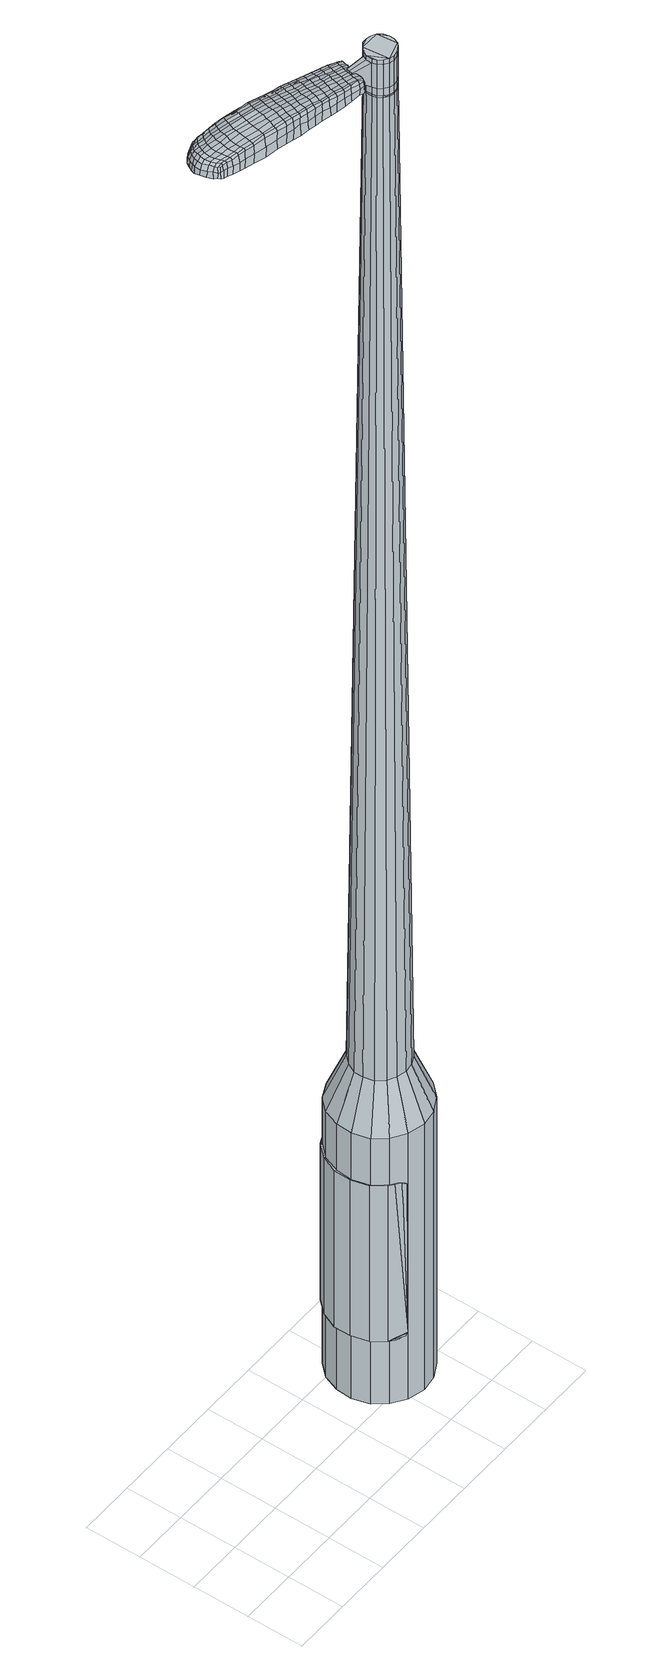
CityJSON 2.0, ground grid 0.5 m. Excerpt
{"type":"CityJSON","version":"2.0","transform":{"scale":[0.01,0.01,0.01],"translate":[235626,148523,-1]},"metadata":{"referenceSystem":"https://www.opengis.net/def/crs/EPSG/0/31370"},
"CityObjects":{
"object1":{"type":"GenericCityObject","attributes":{"cluster":132,"mean_distance_to_centroid":0.0875,"new_centroid_x":235628.17,"new_centroid_y":148523.78,"mean_distance_to_camera":6.39,"H1":-10.41,"H2":-4.38,"Z_final":111.27,"cluster2":-1,"proj_x":235629.1,"proj_y":148519.74,"id_line":62572,"bearing_l":77.05,"distance":4.15,"orientation":"left","G_obj":167.05},"geometry":[{"type":"MultiSurface","lod":"2","boundaries":[[[0,1,2,3]],[[1,4,5,2]],[[4,6,7,5]],[[6,8,9,7]],[[8,10,11,9]],[[10,12,13,11]],[[12,14,15,13]],[[14,16,17,15]],[[16,18,19,17]],[[18,20,21,19]],[[20,22,23,21]],[[22,24,25,23]],[[24,26,27,25]],[[26,28,29,27]],[[28,30,31,29]],[[30,32,33,31]],[[32,34,35,33]],[[34,0,3,35]],[[36,37,38,39]],[[38,40,41,42]],[[41,43,42]],[[42,44,45,46]],[[45,47,46]],[[46,48,49,50]],[[49,51,50]],[[42,46,50,38]],[[50,52,39,38]],[[53,36,39]],[[2,5,7,35]],[[7,9,11,15]],[[11,13,15]],[[15,17,19,23]],[[19,21,23]],[[23,25,27,31]],[[27,29,31]],[[15,23,31,7]],[[31,33,35,7]],[[3,2,35]],[[1,0,54,55]],[[0,34,56,54]],[[34,32,57,56]],[[32,30,58,57]],[[30,28,59,58]],[[28,26,60,59]],[[26,24,61,60]],[[24,22,62,61]],[[22,20,63,62]],[[20,18,64,63]],[[18,16,65,64]],[[16,14,66,65]],[[14,12,67,66]],[[12,10,68,67]],[[10,8,69,68]],[[8,6,70,69]],[[6,4,71,70]],[[4,1,55,71]],[[55,54,72,73]],[[54,56,74,72]],[[56,57,75,74]],[[57,58,76,75]],[[58,59,77,76]],[[59,60,78,77]],[[60,61,79,78]],[[61,62,80,79]],[[62,63,81,80]],[[63,64,82,81]],[[64,65,83,82]],[[65,66,84,83]],[[66,67,85,84]],[[67,68,86,85]],[[68,69,87,86]],[[69,70,88,87]],[[70,71,89,88]],[[71,55,73,89]],[[72,90,91,73]],[[74,92,90,72]],[[75,93,92,74]],[[76,94,93,75]],[[95,96,94,76]],[[97,98,96,95]],[[79,99,98,97]],[[80,100,99,79]],[[101,102,100,80]],[[103,104,102,101]],[[83,105,104,103]],[[106,107,105,83]],[[108,109,107,106]],[[86,110,109,108]],[[87,111,110,86]],[[112,113,111,87]],[[89,114,113,112]],[[73,91,114,89]],[[115,116,117,118]],[[119,115,118,120]],[[121,119,120,122]],[[123,121,122,124]],[[125,123,124,126]],[[127,125,126,128]],[[129,127,128,130]],[[131,129,130,132]],[[133,131,132,134]],[[135,133,134,136]],[[137,135,136,138]],[[139,137,138,140]],[[141,139,140,142]],[[143,141,142,144]],[[145,143,144,146]],[[147,145,146,148]],[[77,95,76]],[[77,78,97,95]],[[78,79,97]],[[81,101,80]],[[81,82,103,101]],[[82,83,103]],[[84,106,83]],[[84,85,108,106]],[[85,86,108]],[[88,112,87]],[[88,89,112]],[[149,113,114]],[[149,111,113]],[[150,109,110]],[[150,151,107,109]],[[151,105,107]],[[152,104,105]],[[152,153,102,104]],[[153,100,102]],[[154,98,99]],[[154,155,96,98]],[[155,94,96]],[[39,52,147,156]],[[91,90,157,148]],[[53,39,156,116]],[[90,92,117,157]],[[36,53,116,115]],[[92,93,118,117]],[[37,36,115,119]],[[93,94,120,118]],[[38,37,119,121]],[[94,155,122,120]],[[40,38,121,123]],[[155,154,124,122]],[[41,40,123,125]],[[154,99,126,124]],[[43,41,125,127]],[[99,100,128,126]],[[42,43,127,129]],[[100,153,130,128]],[[44,42,129,131]],[[153,152,132,130]],[[45,44,131,133]],[[152,105,134,132]],[[47,45,133,135]],[[105,151,136,134]],[[46,47,135,137]],[[151,150,138,136]],[[48,46,137,139]],[[150,110,140,138]],[[49,48,139,141]],[[110,111,142,140]],[[51,49,141,143]],[[111,149,144,142]],[[50,51,143,145]],[[149,114,146,144]],[[52,50,145,147]],[[114,91,148,146]],[[147,148,158,159]],[[148,157,160,158]],[[157,117,161,160]],[[117,116,162,161]],[[116,156,163,162]],[[156,147,159,163]],[[164,165,166,167]],[[168,164,167,169]],[[164,168,170,171]],[[165,164,171,172]],[[173,174,175,176]],[[177,173,176,178]],[[173,177,179,180]],[[174,173,180,181]],[[182,183,184,185]],[[186,182,185,187]],[[182,186,188,189]],[[183,182,189,190]],[[191,192,193,194]],[[195,191,194,196]],[[191,195,197,198]],[[192,191,198,199]],[[200,201,202,203]],[[204,200,203,205]],[[200,204,206,207]],[[201,200,207,208]],[[209,210,211,212]],[[213,209,212,214]],[[209,213,215,216]],[[210,209,216,217]],[[218,219,220,221]],[[210,218,221,211]],[[218,210,217,222]],[[219,218,222,223]],[[224,225,226,227]],[[219,224,227,220]],[[224,219,223,228]],[[225,224,228,229]],[[230,168,169,231]],[[225,230,231,226]],[[230,225,229,232]],[[168,230,232,170]],[[233,234,235,236]],[[237,233,236,238]],[[233,237,239,240]],[[234,233,240,241]],[[242,243,244,245]],[[234,242,245,235]],[[242,234,241,246]],[[243,242,246,247]],[[248,249,250,251]],[[243,248,251,244]],[[248,243,247,252]],[[249,248,252,253]],[[254,255,256,257]],[[249,254,257,250]],[[254,249,253,258]],[[255,254,258,259]],[[260,165,172,261]],[[255,260,261,256]],[[260,255,259,262]],[[165,260,262,166]],[[263,264,265,266]],[[267,263,266,268]],[[263,267,269,270]],[[264,263,270,271]],[[272,273,274,275]],[[264,272,275,265]],[[272,264,271,276]],[[273,272,276,277]],[[278,279,280,281]],[[273,278,281,274]],[[278,273,277,282]],[[279,278,282,283]],[[284,177,178,285]],[[279,284,285,280]],[[284,279,283,286]],[[177,284,286,179]],[[287,288,289,290]],[[291,287,290,292]],[[287,291,293,294]],[[288,287,294,295]],[[296,297,298,299]],[[288,296,299,289]],[[296,288,295,300]],[[297,296,300,301]],[[302,303,304,305]],[[297,302,305,298]],[[302,297,301,306]],[[303,302,306,307]],[[308,309,310,311]],[[303,308,311,304]],[[308,303,307,312]],[[309,308,312,313]],[[314,174,181,315]],[[309,314,315,310]],[[314,309,313,316]],[[174,314,316,175]],[[317,203,202,318]],[[319,317,318,320]],[[317,319,321,322]],[[203,317,322,205]],[[323,319,320,324]],[[325,323,324,326]],[[323,325,327,328]],[[319,323,328,321]],[[329,325,326,330]],[[331,329,330,332]],[[329,331,333,334]],[[325,329,334,327]],[[335,331,332,336]],[[337,335,336,338]],[[335,337,339,340]],[[331,335,340,333]],[[341,337,338,342]],[[192,341,342,193]],[[341,192,199,343]],[[337,341,343,339]],[[344,345,190,189]],[[346,344,189,188]],[[344,346,347,348]],[[345,344,348,349]],[[350,351,349,348]],[[352,350,348,347]],[[350,352,353,354]],[[351,350,354,355]],[[356,357,355,354]],[[358,356,354,353]],[[356,358,359,360]],[[357,356,360,361]],[[362,363,361,360]],[[364,362,360,359]],[[362,364,197,195]],[[363,362,195,196]],[[365,366,367,368]],[[267,365,368,269]],[[365,267,268,369]],[[366,365,369,370]],[[371,186,187,372]],[[366,371,372,367]],[[371,366,370,373]],[[186,371,373,188]],[[374,375,376,377]],[[213,374,377,215]],[[374,213,214,378]],[[375,374,378,379]],[[380,381,382,383]],[[375,380,383,376]],[[380,375,379,384]],[[381,380,384,385]],[[386,183,190,387]],[[381,386,387,382]],[[386,381,385,388]],[[183,386,388,184]],[[389,390,391,392]],[[171,389,392,172]],[[389,171,170,393]],[[390,389,393,394]],[[395,396,397,398]],[[390,395,398,391]],[[395,390,394,399]],[[396,395,399,400]],[[401,194,193,402]],[[396,401,402,397]],[[401,396,400,403]],[[194,401,403,196]],[[404,405,406,407]],[[176,404,407,178]],[[404,176,175,408]],[[405,404,408,409]],[[410,198,197,411]],[[405,410,411,406]],[[410,405,409,412]],[[198,410,412,199]],[[413,414,415,416]],[[291,413,416,293]],[[413,291,292,417]],[[414,413,417,418]],[[419,204,205,420]],[[414,419,420,415]],[[419,414,418,421]],[[204,419,421,206]],[[422,423,424,425]],[[237,422,425,239]],[[422,237,238,426]],[[423,422,426,427]],[[428,429,430,431]],[[423,428,431,424]],[[428,423,427,432]],[[429,428,432,433]],[[434,201,208,435]],[[429,434,435,430]],[[434,429,433,436]],[[201,434,436,202]],[[437,438,427,426]],[[236,437,426,238]],[[437,236,235,439]],[[438,437,439,440]],[[441,442,433,432]],[[438,441,432,427]],[[441,438,440,443]],[[442,441,443,444]],[[445,318,202,436]],[[442,445,436,433]],[[445,442,444,446]],[[318,445,446,320]],[[447,448,449,450]],[[294,447,450,295]],[[447,294,293,416]],[[448,447,416,415]],[[451,322,321,452]],[[448,451,452,449]],[[451,448,415,420]],[[322,451,420,205]],[[453,454,440,439]],[[245,453,439,235]],[[453,245,244,455]],[[454,453,455,456]],[[457,458,444,443]],[[454,457,443,440]],[[457,454,456,459]],[[458,457,459,460]],[[461,324,320,446]],[[458,461,446,444]],[[461,458,460,462]],[[324,461,462,326]],[[463,464,465,466]],[[300,463,466,301]],[[463,300,295,450]],[[464,463,450,449]],[[467,328,327,468]],[[464,467,468,465]],[[467,464,449,452]],[[328,467,452,321]],[[469,470,456,455]],[[251,469,455,244]],[[469,251,250,471]],[[470,469,471,472]],[[473,474,460,459]],[[470,473,459,456]],[[473,470,472,475]],[[474,473,475,476]],[[477,330,326,462]],[[474,477,462,460]],[[477,474,476,478]],[[330,477,478,332]],[[479,480,481,482]],[[306,479,482,307]],[[479,306,301,466]],[[480,479,466,465]],[[483,334,333,484]],[[480,483,484,481]],[[483,480,465,468]],[[334,483,468,327]],[[485,486,472,471]],[[257,485,471,250]],[[485,257,256,487]],[[486,485,487,488]],[[489,490,476,475]],[[486,489,475,472]],[[489,486,488,491]],[[490,489,491,492]],[[493,336,332,478]],[[490,493,478,476]],[[493,490,492,494]],[[336,493,494,338]],[[495,496,497,498]],[[312,495,498,313]],[[495,312,307,482]],[[496,495,482,481]],[[499,340,339,500]],[[496,499,500,497]],[[499,496,481,484]],[[340,499,484,333]],[[501,502,488,487]],[[261,501,487,256]],[[501,261,172,392]],[[502,501,392,391]],[[503,504,492,491]],[[502,503,491,488]],[[503,502,391,398]],[[504,503,398,397]],[[505,342,338,494]],[[504,505,494,492]],[[505,504,397,402]],[[342,505,402,193]],[[506,507,409,408]],[[316,506,408,175]],[[506,316,313,498]],[[507,506,498,497]],[[508,343,199,412]],[[507,508,412,409]],[[508,507,497,500]],[[343,508,500,339]],[[509,510,370,369]],[[266,509,369,268]],[[509,266,265,511]],[[510,509,511,512]],[[513,346,188,373]],[[510,513,373,370]],[[513,510,512,514]],[[346,513,514,347]],[[515,516,517,518]],[[216,515,518,217]],[[515,216,215,377]],[[516,515,377,376]],[[519,520,521,522]],[[516,519,522,517]],[[519,516,376,383]],[[520,519,383,382]],[[523,345,349,524]],[[520,523,524,521]],[[523,520,382,387]],[[345,523,387,190]],[[525,526,512,511]],[[275,525,511,265]],[[525,275,274,527]],[[526,525,527,528]],[[529,352,347,514]],[[526,529,514,512]],[[529,526,528,530]],[[352,529,530,353]],[[531,532,533,534]],[[222,531,534,223]],[[531,222,217,518]],[[532,531,518,517]],[[535,536,537,538]],[[532,535,538,533]],[[535,532,517,522]],[[536,535,522,521]],[[539,351,355,540]],[[536,539,540,537]],[[539,536,521,524]],[[351,539,524,349]],[[541,542,528,527]],[[281,541,527,274]],[[541,281,280,543]],[[542,541,543,544]],[[545,358,353,530]],[[542,545,530,528]],[[545,542,544,546]],[[358,545,546,359]],[[547,548,549,550]],[[228,547,550,229]],[[547,228,223,534]],[[548,547,534,533]],[[551,552,553,554]],[[548,551,554,549]],[[551,548,533,538]],[[552,551,538,537]],[[555,357,361,556]],[[552,555,556,553]],[[555,552,537,540]],[[357,555,540,355]],[[557,558,544,543]],[[285,557,543,280]],[[557,285,178,407]],[[558,557,407,406]],[[559,364,359,546]],[[558,559,546,544]],[[559,558,406,411]],[[364,559,411,197]],[[560,561,394,393]],[[232,560,393,170]],[[560,232,229,550]],[[561,560,550,549]],[[562,563,400,399]],[[561,562,399,394]],[[562,561,549,554]],[[563,562,554,553]],[[564,363,196,403]],[[563,564,403,400]],[[564,563,553,556]],[[363,564,556,361]],[[565,566,567,568]],[[568,567,569,570]],[[571,569,567,572]],[[572,567,566,573]],[[574,575,576,577]],[[577,576,578,579]],[[580,578,576,581]],[[581,576,575,582]],[[583,584,585,586]],[[586,585,587,588]],[[589,587,585,590]],[[590,585,584,591]],[[592,593,594,595]],[[595,594,596,597]],[[598,596,594,599]],[[599,594,593,600]],[[601,602,603,604]],[[604,603,605,606]],[[607,605,603,608]],[[608,603,602,609]],[[610,611,612,613]],[[613,612,614,615]],[[616,614,612,617]],[[617,612,611,618]],[[619,620,621,622]],[[622,621,611,610]],[[618,611,621,623]],[[623,621,620,624]],[[625,626,627,628]],[[628,627,620,619]],[[624,620,627,629]],[[629,627,626,630]],[[570,569,631,632]],[[632,631,626,625]],[[630,626,631,633]],[[633,631,569,571]],[[634,635,636,637]],[[637,636,638,639]],[[640,638,636,641]],[[641,636,635,642]],[[643,644,645,646]],[[646,645,635,634]],[[642,635,645,647]],[[647,645,644,648]],[[649,650,651,652]],[[652,651,644,643]],[[648,644,651,653]],[[653,651,650,654]],[[655,656,657,658]],[[658,657,650,649]],[[654,650,657,659]],[[659,657,656,660]],[[573,566,661,662]],[[662,661,656,655]],[[660,656,661,663]],[[663,661,566,565]],[[664,665,666,667]],[[667,666,668,669]],[[670,668,666,671]],[[671,666,665,672]],[[673,674,675,676]],[[676,675,665,664]],[[672,665,675,677]],[[677,675,674,678]],[[679,680,681,682]],[[682,681,674,673]],[[678,674,681,683]],[[683,681,680,684]],[[579,578,685,686]],[[686,685,680,679]],[[684,680,685,687]],[[687,685,578,580]],[[688,689,690,691]],[[691,690,692,693]],[[694,692,690,695]],[[695,690,689,696]],[[697,698,699,700]],[[700,699,689,688]],[[696,689,699,701]],[[701,699,698,702]],[[703,704,705,706]],[[706,705,698,697]],[[702,698,705,707]],[[707,705,704,708]],[[709,710,711,712]],[[712,711,704,703]],[[708,704,711,713]],[[713,711,710,714]],[[582,575,715,716]],[[716,715,710,709]],[[714,710,715,717]],[[717,715,575,574]],[[601,604,718,719]],[[719,718,720,721]],[[722,720,718,723]],[[723,718,604,606]],[[721,720,724,725]],[[725,724,726,727]],[[728,726,724,729]],[[729,724,720,722]],[[727,726,730,731]],[[731,730,732,733]],[[734,732,730,735]],[[735,730,726,728]],[[733,732,736,737]],[[737,736,738,739]],[[740,738,736,741]],[[741,736,732,734]],[[739,738,742,743]],[[743,742,593,592]],[[600,593,742,744]],[[744,742,738,740]],[[591,745,746,590]],[[590,746,747,589]],[[748,747,746,749]],[[749,746,745,750]],[[750,751,752,749]],[[749,752,753,748]],[[754,753,752,755]],[[755,752,751,756]],[[756,757,758,755]],[[755,758,759,754]],[[760,759,758,761]],[[761,758,757,762]],[[762,763,764,761]],[[761,764,765,760]],[[598,765,764,596]],[[596,764,763,597]],[[766,767,768,769]],[[769,768,668,670]],[[669,668,768,770]],[[770,768,767,771]],[[588,587,772,773]],[[773,772,767,766]],[[771,767,772,774]],[[774,772,587,589]],[[775,776,777,778]],[[778,777,614,616]],[[615,614,777,779]],[[779,777,776,780]],[[781,782,783,784]],[[784,783,776,775]],[[780,776,783,785]],[[785,783,782,786]],[[591,584,787,788]],[[788,787,782,781]],[[786,782,787,789]],[[789,787,584,583]],[[790,791,792,793]],[[793,792,572,573]],[[571,572,792,794]],[[794,792,791,795]],[[796,797,798,799]],[[799,798,791,790]],[[795,791,798,800]],[[800,798,797,801]],[[592,595,802,803]],[[803,802,797,796]],[[801,797,802,804]],[[804,802,595,597]],[[805,806,807,808]],[[808,807,577,579]],[[574,577,807,809]],[[809,807,806,810]],[[598,599,811,812]],[[812,811,806,805]],[[810,806,811,813]],[[813,811,599,600]],[[814,815,816,817]],[[817,816,692,694]],[[693,692,816,818]],[[818,816,815,819]],[[606,605,820,821]],[[821,820,815,814]],[[819,815,820,822]],[[822,820,605,607]],[[823,824,638,825]],[[825,638,640]],[[639,638,826]],[[826,638,824,827]],[[828,829,830,831]],[[831,830,824,823]],[[827,824,830,832]],[[832,830,829,833]],[[609,602,834,835]],[[835,834,829,828]],[[833,829,834,836]],[[836,834,602,601]],[[827,837,838,826]],[[826,838,637,639]],[[634,637,838,839]],[[839,838,837,840]],[[833,841,842,832]],[[832,842,837,827]],[[840,837,842,843]],[[843,842,841,844]],[[601,719,845,836]],[[836,845,841,833]],[[844,841,845,846]],[[846,845,719,721]],[[847,848,849,850]],[[850,849,695,696]],[[694,695,849,817]],[[817,849,848,814]],[[722,723,851,852]],[[852,851,848,847]],[[814,848,851,821]],[[821,851,723,606]],[[840,853,854,839]],[[839,854,646,634]],[[643,646,854,855]],[[855,854,853,856]],[[844,857,858,843]],[[843,858,853,840]],[[856,853,858,859]],[[859,858,857,860]],[[721,725,861,846]],[[846,861,857,844]],[[860,857,861,862]],[[862,861,725,727]],[[863,864,865,866]],[[866,865,701,702]],[[696,701,865,850]],[[850,865,864,847]],[[728,729,867,868]],[[868,867,864,863]],[[847,864,867,852]],[[852,867,729,722]],[[856,869,870,855]],[[855,870,652,643]],[[649,652,870,871]],[[870,869,871]],[[860,872,873,859]],[[859,873,869,856]],[[871,869,873,874]],[[874,873,872,875]],[[727,731,876,862]],[[862,876,872,860]],[[875,872,876,877]],[[877,876,731,733]],[[878,879,880,881]],[[881,880,707,708]],[[702,707,880,866]],[[866,880,879,863]],[[734,735,882,883]],[[883,882,879,878]],[[863,879,882,868]],[[868,882,735,728]],[[884,885,871]],[[871,885,658,649]],[[655,658,885,886]],[[886,885,884,887]],[[875,888,889,874]],[[874,889,884,871]],[[887,884,889,890]],[[890,889,888,891]],[[733,737,892,877]],[[877,892,888,875]],[[891,888,892,893]],[[893,892,737,739]],[[894,895,896,897]],[[897,896,713,714]],[[708,713,896,881]],[[881,896,895,878]],[[740,741,898,899]],[[899,898,895,894]],[[878,895,898,883]],[[883,898,741,734]],[[887,900,901,886]],[[886,901,662,655]],[[573,662,901,793]],[[793,901,900,790]],[[891,902,903,890]],[[890,903,900,887]],[[790,900,903,799]],[[799,903,902,796]],[[739,743,904,893]],[[893,904,902,891]],[[796,902,904,803]],[[803,904,743,592]],[[810,905,906,809]],[[809,906,717,574]],[[714,717,906,897]],[[897,906,905,894]],[[600,744,907,813]],[[813,907,905,810]],[[894,905,907,899]],[[899,907,744,740]],[[771,908,909,770]],[[770,909,667,669]],[[664,667,909,910]],[[910,909,908,911]],[[589,747,912,774]],[[774,912,908,771]],[[911,908,912,913]],[[913,912,747,748]],[[914,915,916,917]],[[917,916,617,618]],[[616,617,916,778]],[[778,916,915,775]],[[918,919,920,921]],[[921,920,915,914]],[[775,915,920,784]],[[784,920,919,781]],[[750,745,922,923]],[[923,922,919,918]],[[781,919,922,788]],[[788,922,745,591]],[[911,924,925,910]],[[910,925,676,664]],[[673,676,925,926]],[[926,925,924,927]],[[748,753,928,913]],[[913,928,924,911]],[[927,924,928,929]],[[929,928,753,754]],[[930,931,932,933]],[[933,932,623,624]],[[618,623,932,917]],[[917,932,931,914]],[[934,935,936,937]],[[937,936,931,930]],[[914,931,936,921]],[[921,936,935,918]],[[756,751,938,939]],[[939,938,935,934]],[[918,935,938,923]],[[923,938,751,750]],[[927,940,941,926]],[[926,941,682,673]],[[679,682,941,942]],[[942,941,940,943]],[[754,759,944,929]],[[929,944,940,927]],[[943,940,944,945]],[[945,944,759,760]],[[946,947,948,949]],[[949,948,629,630]],[[624,629,948,933]],[[933,948,947,930]],[[950,951,952,953]],[[953,952,947,946]],[[930,947,952,937]],[[937,952,951,934]],[[762,757,954,955]],[[955,954,951,950]],[[934,951,954,939]],[[939,954,757,756]],[[943,956,957,942]],[[942,957,686,679]],[[579,686,957,808]],[[808,957,956,805]],[[760,765,958,945]],[[945,958,956,943]],[[805,956,958,812]],[[812,958,765,598]],[[795,959,960,794]],[[794,960,633,571]],[[630,633,960,949]],[[949,960,959,946]],[[801,961,962,800]],[[800,962,959,795]],[[946,959,962,953]],[[953,962,961,950]],[[597,763,963,804]],[[804,963,961,801]],[[950,961,963,955]],[[955,963,763,762]],[[565,568,167,166]],[[568,570,169,167]],[[580,581,180,179]],[[581,582,181,180]],[[583,586,185,184]],[[586,588,187,185]],[[607,608,207,206]],[[608,609,208,207]],[[610,613,212,211]],[[613,615,214,212]],[[619,622,221,220]],[[622,610,211,221]],[[625,628,227,226]],[[628,619,220,227]],[[570,632,231,169]],[[632,625,226,231]],[[640,641,240,239]],[[641,642,241,240]],[[642,647,246,241]],[[647,648,247,246]],[[648,653,252,247]],[[653,654,253,252]],[[654,659,258,253]],[[659,660,259,258]],[[660,663,262,259]],[[663,565,166,262]],[[670,671,270,269]],[[671,672,271,270]],[[672,677,276,271]],[[677,678,277,276]],[[678,683,282,277]],[[683,684,283,282]],[[684,687,286,283]],[[687,580,179,286]],[[688,691,290,289]],[[691,693,292,290]],[[697,700,299,298]],[[700,688,289,299]],[[703,706,305,304]],[[706,697,298,305]],[[709,712,311,310]],[[712,703,304,311]],[[582,716,315,181]],[[716,709,310,315]],[[766,769,368,367]],[[769,670,269,368]],[[588,773,372,187]],[[773,766,367,372]],[[615,779,378,214]],[[779,780,379,378]],[[780,785,384,379]],[[785,786,385,384]],[[786,789,388,385]],[[789,583,184,388]],[[693,818,417,292]],[[818,819,418,417]],[[819,822,421,418]],[[822,607,206,421]],[[823,825,425,424]],[[825,640,239,425]],[[828,831,431,430]],[[831,823,424,431]],[[609,835,435,208]],[[835,828,430,435]],[[964,965,966,967]],[[968,969,967,966]],[[970,971,972,973]],[[974,975,976,977]],[[965,978,979,966]],[[980,968,966,979]],[[981,970,973,982]],[[983,984,975,974]],[[978,985,986,979]],[[986,987,980,979]],[[988,981,982,989]],[[990,984,983,991]],[[985,992,993,986]],[[993,994,987,986]],[[995,988,989,996]],[[997,990,991,998]],[[999,1000,1001,1002]],[[1003,1004,1000,999]],[[1003,1005,1006,1004]],[[1005,1007,1008,1006]],[[1009,1010,1011,1012]],[[1013,1014,1010,1009]],[[1015,1016,1014,1013]],[[1017,1018,1016,1015]],[[1012,1001,1000,1009]],[[1009,1000,1004,1013]],[[1004,1006,1015,1013]],[[1006,1008,1017,1015]],[[973,972,969,968]],[[982,973,968,980]],[[987,989,982,980]],[[994,996,989,987]],[[974,977,971,970]],[[983,974,970,981]],[[991,983,981,988]],[[998,991,988,995]],[[975,999,1002,976]],[[984,1003,999,975]],[[1005,1003,984,990]],[[1007,1005,990,997]],[[1019,1020,1021,1022]],[[1021,1023,1024,1025]],[[1021,1025,1026,1027]],[[1021,1027,1022]],[[1028,1019,1022,1029]],[[1030,1029,1022,1031]],[[1032,1031,1022]],[[1033,1021,1020,1034]],[[1035,1033,1034,1036]],[[1037,1035,1036,1038]],[[1039,1037,1038,1040]],[[1041,1039,1040,1042]],[[1042,1043,1044,1045]],[[1042,1045,1046,1047]],[[1042,1047,1048,1049]],[[1048,1050,1051,1052]],[[1048,1052,1053,1054]],[[1048,1054,1049]],[[1042,1049,1041]],[[1055,1056,1020,1019]],[[1057,1058,1023,1021]],[[1059,1060,1032,1022]],[[1056,1061,1034,1020]],[[1062,1057,1021,1033]],[[1061,1063,1036,1034]],[[1064,1062,1033,1035]],[[1063,1065,1038,1036]],[[1066,1064,1035,1037]],[[1065,1067,1040,1038]],[[1068,1066,1037,1039]],[[1067,1069,1042,1040]],[[1070,1068,1039,1041]],[[1069,1071,1043,1042]],[[1072,1073,1050,1048]],[[1074,1070,1041,1049]],[[1044,1043,1071,1075]],[[1045,1044,1075,1076]],[[1046,1045,1076,1077]],[[1047,1046,1077,1078]],[[1048,1047,1078,1072]],[[1079,1055,1019,1028]],[[1080,1079,1028,1029]],[[1081,1080,1029,1030]],[[1082,1081,1030,1031]],[[1060,1082,1031,1032]],[[1024,1023,1058,1083]],[[1051,1050,1073,1084]],[[1025,1024,1083,1085]],[[1026,1025,1085,1086]],[[1027,1026,1086,1087]],[[1022,1027,1087,1059]],[[1052,1051,1084,1088]],[[1053,1052,1088,1089]],[[1054,1053,1089,1090]],[[1049,1054,1090,1074]]]}]}
},
"vertices":[
[174,86,384],[179,100,384],[179,100,96],[174,86,96],[189,111,384],[189,111,96],[202,117,384],[202,117,96],[217,119,384],[217,119,96],[231,116,384],[231,116,96],[244,108,384],[244,108,96],[253,96,384],[253,96,96],[257,82,384],[257,82,96],[256,67,384],[256,67,96],[250,54,384],[250,54,96],[240,43,384],[240,43,96],[227,36,384],[227,36,96],[213,34,384],[213,34,96],[198,38,384],[198,38,96],[186,46,384],[186,46,96],[177,57,384],[177,57,96],[173,72,384],[173,72,96],[203,71,1524],[206,67,1524],[210,64,1524],[202,80,1524],[214,63,1524],[219,64,1524],[226,69,1524],[223,66,1524],[228,74,1524],[228,78,1524],[224,87,1524],[227,83,1524],[220,89,1524],[216,90,1524],[207,87,1524],[211,90,1524],[204,84,1524],[202,75,1524],[190,82,429],[194,90,429],[190,74,429],[192,65,429],[198,58,429],[205,54,429],[214,52,429],[222,53,429],[230,57,429],[236,63,429],[239,71,429],[240,80,429],[237,88,429],[232,95,429],[225,100,429],[216,102,429],[208,101,429],[200,97,429],[202,80,1483],[204,84,1483],[202,75,1483],[203,71,1483],[206,67,1483],[210,64,1483],[214,63,1483],[219,64,1483],[223,66,1483],[226,69,1483],[228,74,1483],[228,78,1483],[227,83,1483],[224,87,1483],[220,89,1483],[216,90,1483],[211,90,1483],[207,87,1483],[202,80,1485],[204,84,1485],[202,75,1485],[203,71,1485],[206,67,1485],[210,65,1483],[210,65,1485],[214,64,1483],[214,64,1485],[219,64,1485],[223,66,1485],[226,70,1483],[226,70,1485],[227,74,1483],[227,74,1485],[228,78,1485],[226,83,1483],[226,83,1485],[224,86,1483],[224,86,1485],[220,89,1485],[216,90,1485],[211,89,1483],[211,89,1485],[207,87,1485],[203,71,1519],[202,75,1519],[202,75,1493],[203,71,1493],[206,67,1519],[206,67,1493],[210,64,1519],[210,64,1493],[214,63,1519],[214,63,1493],[219,64,1519],[219,64,1493],[223,66,1519],[223,66,1493],[226,69,1519],[226,69,1493],[228,74,1519],[228,74,1493],[228,78,1519],[228,78,1493],[227,83,1519],[227,83,1493],[224,87,1519],[224,87,1493],[220,89,1519],[220,89,1493],[216,90,1519],[216,90,1493],[211,90,1519],[211,90,1493],[207,87,1519],[207,87,1493],[204,84,1519],[204,84,1493],[211,90,1485],[224,87,1485],[227,83,1485],[228,74,1485],[226,69,1485],[214,63,1485],[210,64,1485],[202,80,1519],[202,80,1493],[184,87,1513],[184,87,1518],[184,84,1513],[183,81,1513],[183,81,1518],[184,84,1518],[116,120,1519],[123,118,1518],[122,120,1509],[115,121,1510],[107,122,1519],[107,124,1510],[108,120,1526],[116,118,1525],[123,116,1525],[107,82,1519],[114,81,1518],[115,82,1525],[108,83,1525],[98,84,1519],[100,85,1526],[97,83,1510],[105,81,1510],[112,80,1509],[39,116,1519],[40,119,1519],[39,119,1513],[38,116,1513],[39,111,1519],[39,112,1513],[41,111,1524],[41,115,1524],[42,119,1524],[112,99,1530],[119,97,1529],[119,101,1529],[112,102,1530],[103,101,1531],[103,104,1531],[102,97,1530],[111,95,1530],[118,94,1529],[190,81,1512],[191,84,1512],[190,84,1517],[189,82,1517],[190,78,1512],[188,79,1517],[189,78,1506],[189,81,1506],[190,84,1506],[58,132,1519],[61,131,1519],[60,133,1512],[57,133,1512],[55,131,1518],[55,133,1512],[56,131,1522],[58,130,1523],[61,130,1524],[66,131,1519],[71,130,1519],[71,131,1512],[65,132,1512],[66,129,1524],[72,128,1525],[77,129,1519],[85,127,1519],[84,129,1511],[76,130,1511],[78,127,1526],[85,126,1526],[96,125,1519],[95,126,1510],[97,123,1526],[187,99,1513],[179,101,1513],[180,100,1518],[187,98,1517],[192,97,1512],[191,97,1516],[191,98,1506],[186,100,1507],[179,102,1507],[172,103,1514],[165,105,1515],[165,104,1520],[173,102,1519],[171,105,1507],[164,107,1507],[158,108,1515],[151,110,1516],[151,108,1522],[158,106,1521],[157,109,1508],[150,111,1508],[144,112,1517],[137,114,1517],[137,112,1524],[144,110,1523],[143,113,1508],[136,115,1509],[130,116,1518],[130,114,1524],[129,118,1509],[49,97,1519],[52,96,1519],[53,97,1524],[49,98,1523],[47,98,1518],[48,99,1522],[46,97,1512],[48,96,1512],[51,95,1512],[57,94,1519],[62,92,1519],[63,94,1525],[57,95,1524],[55,93,1512],[61,91,1512],[68,91,1519],[76,89,1519],[77,90,1526],[69,92,1526],[66,90,1511],[74,88,1511],[87,86,1519],[88,88,1526],[85,85,1510],[180,69,1513],[172,71,1513],[171,70,1507],[179,69,1507],[185,69,1512],[184,68,1506],[185,70,1516],[181,70,1517],[173,72,1518],[165,72,1514],[157,73,1515],[156,72,1507],[164,71,1507],[166,73,1519],[159,74,1520],[150,74,1515],[143,76,1516],[141,75,1508],[149,73,1508],[151,76,1521],[144,77,1522],[135,77,1517],[128,78,1517],[127,77,1509],[134,76,1508],[137,78,1523],[129,79,1524],[121,80,1518],[119,78,1509],[122,81,1524],[184,83,1519],[184,85,1519],[177,84,1520],[177,87,1520],[176,82,1520],[183,80,1519],[169,86,1522],[170,89,1522],[162,88,1523],[163,90,1523],[161,85,1523],[169,83,1521],[155,89,1524],[155,92,1524],[148,91,1525],[148,94,1525],[147,88,1525],[154,86,1524],[140,93,1526],[141,96,1526],[133,94,1527],[134,97,1527],[132,91,1527],[140,89,1526],[126,96,1528],[127,99,1528],[125,92,1528],[44,115,1527],[45,118,1527],[44,111,1526],[48,109,1527],[48,114,1528],[49,117,1528],[54,112,1529],[55,116,1529],[54,108,1528],[61,106,1530],[62,110,1530],[62,114,1530],[69,109,1531],[70,112,1531],[68,105,1530],[77,103,1531],[78,107,1531],[78,110,1531],[90,104,1531],[91,107,1531],[89,100,1531],[45,99,1518],[43,102,1519],[42,101,1513],[44,99,1513],[46,100,1523],[45,102,1523],[41,106,1519],[40,106,1513],[43,106,1524],[53,131,1518],[50,130,1518],[52,129,1523],[54,130,1523],[52,132,1513],[50,131,1513],[47,128,1519],[44,126,1519],[46,125,1524],[49,127,1523],[47,129,1513],[43,126,1513],[42,123,1519],[43,122,1524],[41,123,1513],[116,116,1528],[116,114,1528],[123,113,1528],[123,114,1527],[108,119,1528],[107,117,1529],[115,112,1529],[114,109,1530],[121,107,1529],[122,110,1528],[106,114,1529],[105,111,1530],[113,106,1530],[120,104,1529],[104,108,1531],[109,85,1528],[109,87,1529],[100,89,1529],[100,87,1528],[116,84,1527],[116,86,1528],[110,91,1529],[101,93,1530],[117,90,1528],[187,70,1512],[188,71,1512],[187,72,1517],[186,70,1517],[186,69,1506],[187,71,1506],[189,75,1512],[188,75,1517],[188,74,1506],[194,96,1512],[193,94,1512],[193,95,1506],[193,97,1506],[192,95,1517],[192,94,1517],[193,92,1512],[192,89,1512],[191,90,1506],[192,92,1506],[191,91,1517],[191,89,1517],[191,86,1512],[191,87,1506],[190,87,1517],[187,96,1519],[187,95,1519],[180,99,1520],[179,97,1520],[186,93,1519],[186,90,1519],[179,95,1520],[178,92,1520],[185,88,1519],[178,90,1520],[181,72,1519],[182,73,1519],[174,75,1520],[174,73,1520],[182,77,1519],[175,78,1520],[173,101,1521],[172,99,1521],[165,103,1522],[165,101,1522],[172,97,1521],[171,94,1521],[165,98,1522],[164,96,1523],[171,91,1522],[163,93,1523],[166,74,1521],[167,76,1521],[160,78,1522],[159,76,1522],[168,80,1521],[160,81,1522],[158,105,1523],[158,103,1523],[151,107,1524],[151,105,1524],[157,100,1523],[157,98,1524],[150,102,1525],[150,99,1525],[156,95,1524],[149,97,1525],[152,77,1523],[152,79,1523],[145,80,1524],[145,78,1524],[153,82,1524],[146,84,1525],[144,109,1525],[144,107,1525],[137,111,1526],[137,109,1526],[143,104,1526],[142,101,1526],[136,106,1527],[135,103,1527],[142,98,1526],[135,100,1527],[137,80,1525],[138,82,1525],[131,83,1526],[130,81,1526],[139,85,1526],[131,87,1527],[130,112,1527],[130,111,1527],[129,108,1527],[128,105,1528],[127,102,1528],[123,82,1527],[123,84,1527],[124,88,1528],[49,99,1525],[47,102,1525],[52,98,1526],[51,101,1526],[45,106,1526],[49,105,1527],[56,129,1525],[54,128,1525],[58,128,1526],[60,129,1525],[51,127,1525],[48,124,1526],[53,124,1527],[55,126,1526],[46,122,1526],[51,121,1527],[57,97,1526],[56,99,1527],[63,95,1527],[62,97,1528],[55,103,1528],[61,102,1529],[65,128,1526],[63,127,1527],[69,126,1528],[71,127,1527],[61,125,1527],[59,122,1528],[65,121,1529],[67,124,1528],[57,119,1528],[64,118,1530],[69,93,1528],[68,96,1529],[77,91,1528],[77,94,1529],[68,100,1529],[77,98,1530],[77,126,1528],[76,125,1528],[84,123,1529],[85,124,1528],[74,122,1529],[72,119,1530],[81,117,1530],[82,120,1530],[71,116,1530],[80,114,1531],[88,89,1529],[89,91,1529],[89,95,1530],[96,121,1528],[95,120,1529],[94,117,1530],[93,114,1530],[92,111,1531],[121,118,1509],[122,116,1518],[115,118,1518],[114,119,1509],[107,120,1519],[106,122,1510],[107,118,1525],[116,116,1525],[123,114,1525],[115,84,1525],[114,83,1518],[107,84,1518],[108,85,1525],[99,86,1519],[100,87,1525],[97,85,1510],[106,83,1509],[113,82,1509],[41,119,1513],[42,119,1519],[42,115,1519],[41,116,1513],[42,112,1519],[41,112,1513],[43,111,1524],[43,115,1524],[44,118,1524],[119,101,1528],[118,98,1528],[111,99,1529],[112,102,1529],[102,101,1529],[103,104,1529],[102,98,1529],[110,96,1529],[118,94,1528],[188,84,1516],[189,84,1512],[188,82,1512],[187,82,1516],[187,79,1512],[187,79,1516],[186,79,1506],[187,82,1506],[188,85,1506],[60,131,1512],[61,129,1519],[58,130,1518],[57,131,1512],[56,130,1518],[55,131,1512],[56,129,1522],[58,128,1523],[61,128,1523],[70,129,1512],[71,128,1519],[66,129,1519],[65,130,1512],[66,127,1524],[71,126,1525],[84,127,1511],[84,125,1519],[77,127,1519],[76,129,1511],[77,125,1525],[85,124,1526],[96,123,1519],[95,124,1510],[96,121,1526],[179,98,1518],[179,99,1513],[186,97,1513],[186,96,1517],[191,95,1512],[190,95,1515],[190,97,1506],[185,98,1506],[178,101,1507],[165,102,1520],[164,104,1514],[172,101,1514],[172,100,1519],[171,103,1507],[164,105,1507],[151,106,1522],[150,108,1516],[157,106,1515],[158,104,1521],[156,107,1508],[149,109,1508],[136,110,1523],[136,112,1517],[143,110,1516],[143,108,1522],[142,112,1508],[135,114,1508],[129,114,1517],[129,112,1524],[128,116,1509],[53,99,1523],[53,98,1519],[50,99,1518],[50,100,1523],[48,100,1518],[49,100,1522],[47,99,1512],[49,98,1512],[52,97,1512],[64,95,1525],[63,94,1519],[57,96,1519],[58,97,1524],[56,95,1512],[61,93,1512],[77,92,1526],[76,91,1519],[68,93,1519],[69,94,1525],[67,92,1511],[75,90,1511],[87,88,1519],[88,89,1526],[86,87,1510],[171,72,1507],[173,73,1513],[180,71,1513],[179,71,1506],[185,71,1512],[184,70,1506],[184,72,1515],[181,72,1517],[173,74,1518],[156,74,1507],[158,75,1514],[165,74,1514],[164,73,1507],[166,75,1519],[159,76,1520],[142,77,1508],[143,78,1516],[150,76,1515],[149,75,1508],[151,78,1521],[144,79,1522],[127,79,1508],[128,80,1517],[136,79,1516],[134,78,1508],[137,80,1522],[130,81,1523],[121,81,1517],[120,80,1509],[122,83,1524],[183,83,1518],[183,85,1518],[176,85,1519],[177,87,1519],[175,82,1519],[182,80,1518],[169,86,1520],[169,89,1520],[161,88,1521],[162,90,1521],[161,85,1521],[168,83,1520],[154,90,1523],[155,92,1523],[147,91,1524],[148,94,1524],[146,88,1524],[153,87,1523],[140,93,1525],[140,96,1525],[133,94,1526],[133,97,1526],[132,91,1526],[139,90,1525],[125,96,1527],[126,99,1527],[125,93,1527],[46,118,1526],[45,114,1526],[45,111,1525],[49,110,1526],[49,114,1526],[50,117,1526],[56,115,1528],[55,112,1528],[55,108,1527],[62,107,1528],[62,110,1529],[63,114,1529],[70,112,1530],[69,109,1530],[69,105,1529],[77,103,1530],[78,107,1530],[78,110,1530],[91,107,1530],[90,104,1530],[89,100,1530],[44,102,1513],[45,103,1518],[47,101,1518],[46,100,1512],[48,101,1523],[46,103,1523],[43,107,1519],[42,107,1513],[45,107,1523],[53,127,1523],[52,128,1518],[54,129,1518],[55,128,1523],[53,130,1512],[51,129,1512],[47,124,1523],[46,124,1519],[49,126,1519],[50,126,1523],[48,127,1513],[45,125,1513],[44,122,1519],[45,121,1524],[43,122,1513],[122,112,1527],[115,114,1527],[116,115,1527],[122,113,1526],[107,117,1527],[107,116,1528],[121,107,1528],[114,108,1528],[114,111,1528],[121,110,1527],[106,114,1528],[105,111,1529],[113,105,1529],[120,104,1528],[104,108,1529],[100,90,1528],[109,88,1527],[109,86,1527],[100,88,1527],[116,85,1526],[116,86,1527],[110,92,1528],[101,93,1528],[117,90,1527],[185,73,1516],[186,72,1512],[186,71,1512],[185,72,1516],[185,70,1506],[185,71,1506],[186,75,1512],[186,76,1516],[186,75,1506],[190,95,1506],[191,94,1512],[191,96,1506],[190,95,1516],[190,94,1516],[189,90,1506],[190,90,1512],[190,92,1512],[190,93,1506],[189,92,1516],[189,89,1516],[189,87,1512],[188,87,1506],[188,87,1516],[186,95,1518],[186,96,1518],[179,98,1519],[179,97,1519],[185,90,1518],[185,93,1518],[178,95,1519],[178,92,1519],[184,88,1518],[177,90,1519],[174,75,1519],[181,74,1518],[181,73,1518],[174,74,1519],[181,77,1518],[174,78,1519],[172,99,1520],[172,100,1520],[165,101,1521],[164,101,1521],[171,94,1520],[171,97,1520],[164,98,1521],[163,96,1521],[170,91,1520],[163,93,1521],[159,78,1521],[166,77,1520],[166,75,1520],[159,77,1521],[167,80,1520],[160,81,1521],[157,103,1522],[158,103,1522],[150,105,1523],[156,98,1522],[157,100,1522],[150,102,1523],[149,99,1524],[155,95,1523],[148,97,1524],[145,81,1523],[152,79,1522],[152,78,1522],[144,80,1523],[153,83,1522],[145,84,1523],[143,106,1524],[143,107,1524],[136,109,1525],[136,108,1525],[142,101,1525],[142,104,1524],[135,106,1525],[135,103,1526],[141,98,1525],[134,100,1526],[130,84,1525],[137,82,1524],[137,81,1524],[130,82,1525],[138,86,1524],[131,87,1525],[129,110,1526],[129,111,1526],[128,105,1527],[128,108,1526],[127,102,1527],[123,85,1526],[123,84,1526],[124,89,1526],[48,103,1524],[50,101,1524],[53,100,1525],[52,101,1525],[47,106,1525],[50,105,1525],[58,127,1525],[55,127,1524],[57,128,1524],[60,127,1525],[53,123,1526],[49,123,1525],[52,125,1524],[56,125,1525],[47,121,1525],[51,120,1526],[57,100,1526],[58,98,1526],[64,96,1526],[63,98,1527],[56,104,1526],[62,102,1527],[70,125,1527],[63,126,1526],[65,127,1526],[71,126,1526],[66,120,1528],[59,122,1527],[61,124,1526],[68,123,1527],[57,119,1527],[64,117,1528],[69,96,1527],[69,95,1527],[77,93,1527],[77,95,1528],[69,101,1528],[77,99,1529],[84,122,1528],[76,124,1527],[77,125,1527],[85,123,1527],[81,117,1529],[72,119,1529],[74,121,1528],[82,119,1528],[71,116,1529],[80,113,1530],[89,92,1528],[89,90,1528],[89,96,1529],[95,119,1528],[96,120,1528],[93,114,1529],[94,117,1529],[92,111,1530],[191,97,1508],[189,90,1508],[158,98,1509],[159,106,1509],[137,104,1510],[139,112,1510],[98,113,1512],[100,122,1512],[118,118,1511],[116,109,1511],[81,117,1513],[68,120,1514],[70,129,1514],[83,127,1513],[188,83,1508],[156,91,1509],[135,95,1510],[96,104,1512],[114,100,1511],[79,108,1513],[66,111,1514],[186,77,1508],[154,83,1509],[133,87,1510],[94,95,1512],[112,91,1511],[64,103,1514],[77,99,1513],[185,70,1508],[152,75,1509],[131,79,1510],[92,86,1512],[110,82,1511],[62,94,1514],[75,90,1513],[54,123,1514],[49,122,1514],[51,129,1514],[56,131,1514],[53,114,1514],[48,115,1514],[51,106,1514],[46,109,1514],[49,98,1514],[45,102,1514],[44,121,1515],[40,118,1515],[41,119,1515],[45,125,1515],[43,117,1515],[40,117,1515],[42,112,1515],[40,116,1515],[41,108,1515],[40,115,1515],[188,43,334],[184,46,334],[184,46,165],[196,37,171],[188,43,165],[191,41,165],[193,40,166],[195,38,167],[196,38,169],[191,41,334],[193,40,333],[195,38,332],[196,38,331],[196,37,328],[176,57,165],[176,57,334],[172,72,165],[172,72,334],[172,87,165],[172,87,334],[178,101,165],[178,101,334],[188,112,165],[188,112,334],[192,114,334],[195,115,334],[198,117,333],[200,118,332],[201,118,331],[201,118,328],[192,114,165],[201,118,171],[201,118,169],[200,118,167],[198,117,166],[195,115,165],[189,46,334],[186,48,334],[186,48,165],[189,46,165],[198,40,171],[198,40,328],[178,59,334],[178,59,165],[174,72,334],[174,72,165],[175,86,334],[175,86,165],[180,99,334],[180,99,165],[190,109,334],[190,109,165],[193,111,334],[202,116,328],[202,116,171],[193,111,165],[196,113,334],[199,114,333],[201,115,332],[202,116,331],[192,44,334],[195,42,333],[196,41,332],[197,40,331],[192,44,165],[202,116,169],[195,42,166],[196,41,167],[197,40,169],[201,115,167],[199,114,166],[196,113,165]
]}
